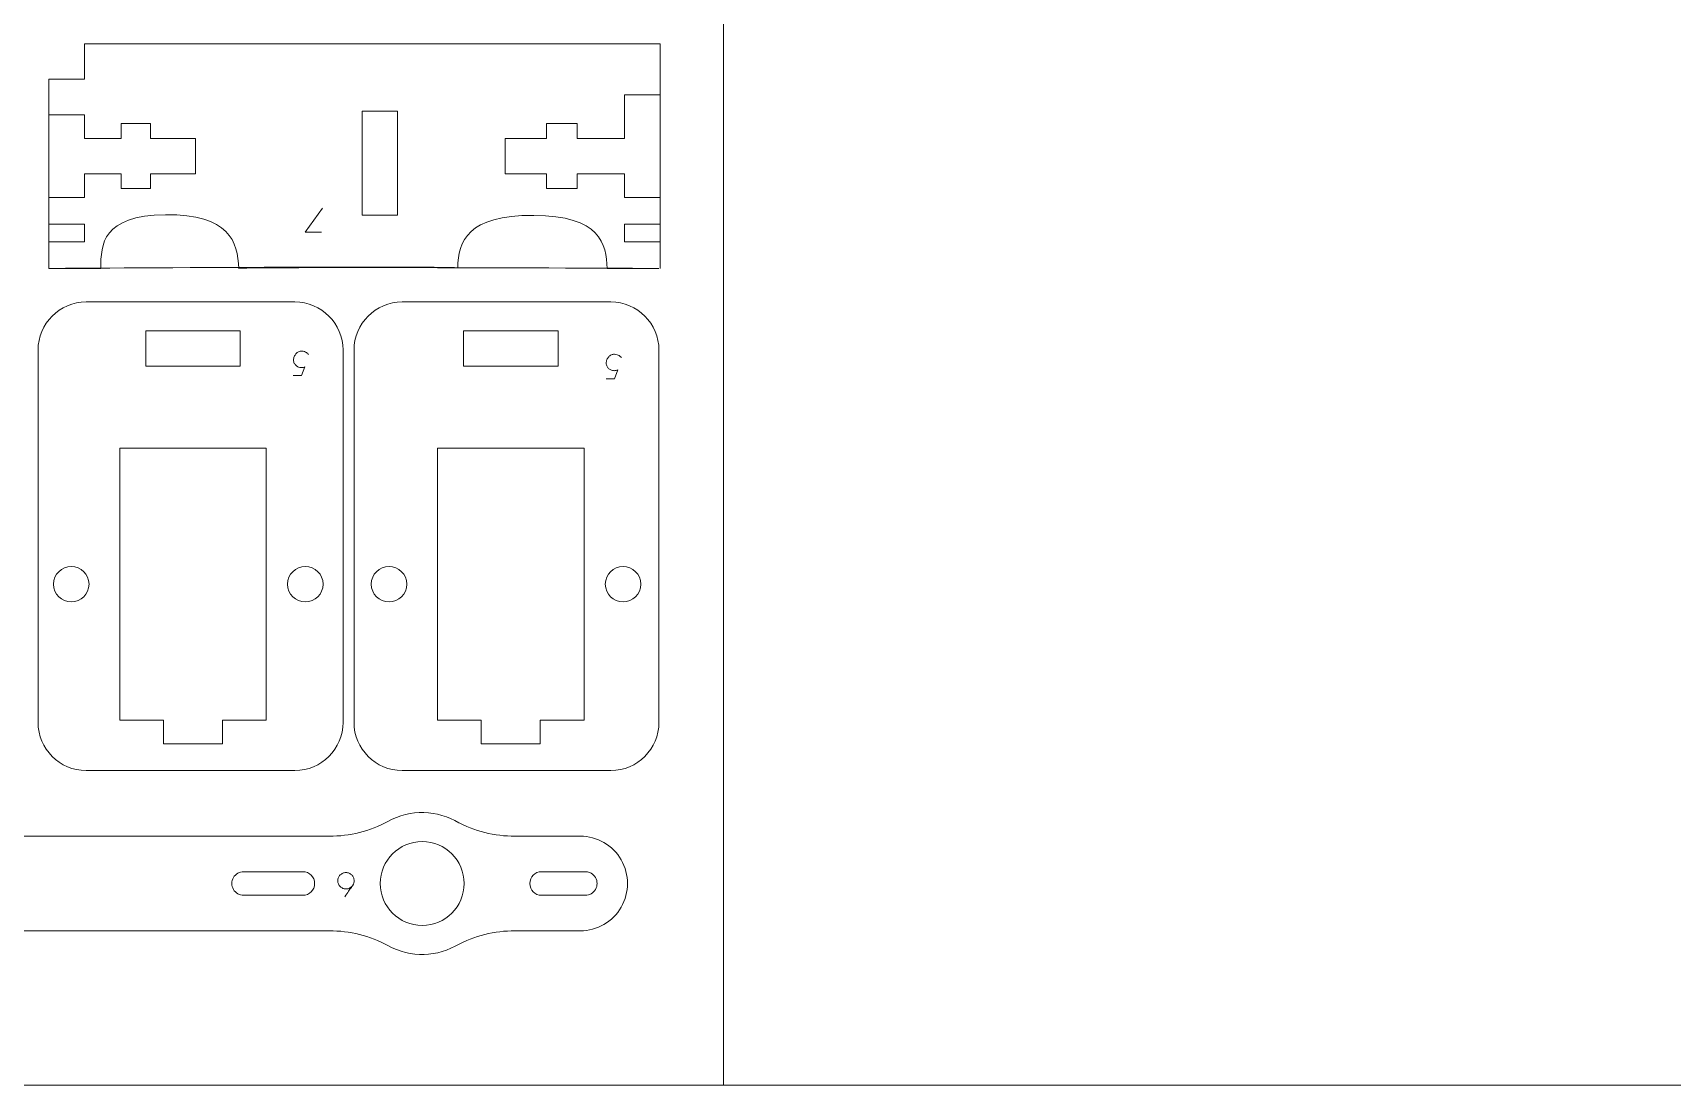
# Model space of a CAD drawing. Header units: millimetres. Extents: x 1 to 3601, y 1 to 1216.
# Drawn here: x 744 to 882.7, y 1.5 to 90.5 of the extents above; entities that cross this region are included whole.
import ezdxf

# ---------------------------------------------------------------- set-up
doc = ezdxf.new("R2010")
doc.units = ezdxf.units.MM
doc.layers.get('0').update_dxf_attribs({"lineweight": 5})
for name, color, linetype, lineweight in [('MARCATGE', 1, 'Continuous', 5), ('NO IMPRES', 5, 'Continuous', 5), ('TALL 1', 4, 'Continuous', 5)]:
    doc.layers.add(name, color=color, linetype=linetype, lineweight=lineweight)

msp = doc.modelspace()

# ---------------------------------------------------------------- linework, layer by layer
msp.add_line((802.47, 1.48), (802.47, 301.48))
for points, knots in [([(745.41, 70.59), (745.41, 70.59), (778.21, 70.81), (779.99, 70.64), (779.99, 70.64), (780.06, 72.89), (780.8, 75.11), (786.42, 75.08), (786.42, 75.08), (792.04, 75.05), (792.6, 72.65), (792.63, 70.59), (792.63, 70.59), (792.63, 70.59), (797.01, 70.59), (797.01, 70.59), (797.01, 70.59), (797.01, 70.59), (763.25, 70.75), (761.47, 70.59), (761.47, 70.59), (761.4, 72.84), (760.66, 75.19), (755.27, 75.13), (755.27, 75.13), (749.89, 75.06), (749.82, 72.65), (749.79, 70.59), (749.79, 70.59), (749.79, 70.59), (745.41, 70.59), (745.41, 70.59), (745.41, 70.59), (745.41, 70.59), (745.41, 86.59), (745.41, 86.59), (745.41, 86.59), (745.41, 86.59), (748.41, 86.59), (748.41, 86.59), (748.41, 86.59), (748.41, 86.59), (748.41, 89.59), (748.41, 89.59), (748.41, 89.59), (748.41, 89.59), (797.11, 89.59), (797.11, 89.59), (797.11, 89.59), (797.11, 89.59), (797.11, 70.59), (797.11, 70.59)], [0, 0, 0, 0, 0.071429, 0.071429, 0.071429, 0.071429, 0.142857, 0.142857, 0.142857, 0.142857, 0.214286, 0.214286, 0.214286, 0.214286, 0.285714, 0.285714, 0.285714, 0.285714, 0.357143, 0.357143, 0.357143, 0.357143, 0.428571, 0.428571, 0.428571, 0.428571, 0.5, 0.5, 0.5, 0.5, 0.571429, 0.571429, 0.571429, 0.571429, 0.642857, 0.642857, 0.642857, 0.642857, 0.714286, 0.714286, 0.714286, 0.714286, 0.785714, 0.785714, 0.785714, 0.785714, 0.857143, 0.857143, 0.857143, 0.857143, 1, 1, 1, 1]), ([(744.49, 32.18), (744.49, 32.18), (744.49, 63.69), (744.49, 63.69), (744.49, 63.69), (744.49, 65.92), (746.32, 67.75), (748.56, 67.75), (748.56, 67.75), (748.56, 67.75), (766.22, 67.75), (766.22, 67.75), (766.22, 67.75), (768.46, 67.75), (770.29, 65.92), (770.29, 63.69), (770.29, 63.69), (770.29, 63.69), (770.29, 32.18), (770.29, 32.18), (770.29, 32.18), (770.29, 29.94), (768.46, 28.11), (766.22, 28.11), (766.22, 28.11), (766.22, 28.11), (748.56, 28.11), (748.56, 28.11), (748.56, 28.11), (746.32, 28.11), (744.49, 29.94), (744.49, 32.18)], [0, 0, 0, 0, 0.111111, 0.111111, 0.111111, 0.111111, 0.222222, 0.222222, 0.222222, 0.222222, 0.333333, 0.333333, 0.333333, 0.333333, 0.444444, 0.444444, 0.444444, 0.444444, 0.555556, 0.555556, 0.555556, 0.555556, 0.666667, 0.666667, 0.666667, 0.666667, 0.777778, 0.777778, 0.777778, 0.777778, 1, 1, 1, 1]), ([(771.22, 32.18), (771.22, 32.18), (771.22, 63.69), (771.22, 63.69), (771.22, 63.69), (771.22, 65.92), (773.05, 67.75), (775.28, 67.75), (775.28, 67.75), (775.28, 67.75), (792.95, 67.75), (792.95, 67.75), (792.95, 67.75), (795.19, 67.75), (797.02, 65.92), (797.02, 63.69), (797.02, 63.69), (797.02, 63.69), (797.02, 32.18), (797.02, 32.18), (797.02, 32.18), (797.02, 29.94), (795.19, 28.11), (792.95, 28.11), (792.95, 28.11), (792.95, 28.11), (775.28, 28.11), (775.28, 28.11), (775.28, 28.11), (773.05, 28.11), (771.22, 29.94), (771.22, 32.18)], [0, 0, 0, 0, 0.111111, 0.111111, 0.111111, 0.111111, 0.222222, 0.222222, 0.222222, 0.222222, 0.333333, 0.333333, 0.333333, 0.333333, 0.444444, 0.444444, 0.444444, 0.444444, 0.555556, 0.555556, 0.555556, 0.555556, 0.666667, 0.666667, 0.666667, 0.666667, 0.777778, 0.777778, 0.777778, 0.777778, 1, 1, 1, 1]), ([(779.89, 13.3), (779.89, 13.3), (780.11, 13.43), (780.11, 13.43), (780.11, 13.43), (778.31, 12.33), (776.01, 12.23), (774.08, 13.3), (774.08, 13.3), (772.6, 14.12), (770.83, 14.55), (769.14, 14.55), (769.14, 14.55), (769.14, 14.55), (741.79, 14.55), (741.79, 14.55), (741.79, 14.55), (740.36, 14.55), (739.04, 15.31), (738.32, 16.55), (738.32, 16.55), (737.61, 17.79), (737.61, 19.31), (738.32, 20.55), (738.32, 20.55), (739.04, 21.79), (740.36, 22.55), (741.79, 22.55), (741.79, 22.55), (741.79, 22.55), (769.14, 22.55), (769.14, 22.55), (769.14, 22.55), (770.83, 22.55), (772.6, 22.98), (774.08, 23.8), (774.08, 23.8), (776, 24.87), (778.29, 24.77), (780.09, 23.69), (780.09, 23.69), (780.09, 23.69), (779.89, 23.8), (779.89, 23.8), (779.89, 23.8), (781.37, 22.98), (783.14, 22.55), (784.83, 22.55), (784.83, 22.55), (784.83, 22.55), (790.36, 22.55), (790.36, 22.55), (790.36, 22.55), (791.79, 22.55), (793.11, 21.79), (793.82, 20.55), (793.82, 20.55), (794.54, 19.31), (794.54, 17.79), (793.82, 16.55), (793.82, 16.55), (793.11, 15.31), (791.79, 14.55), (790.36, 14.55), (790.36, 14.55), (790.36, 14.55), (784.83, 14.55), (784.83, 14.55), (784.83, 14.55), (783.14, 14.55), (781.37, 14.12), (779.89, 13.3)], [0, 0, 0, 0, 0.052632, 0.052632, 0.052632, 0.052632, 0.105263, 0.105263, 0.105263, 0.105263, 0.157895, 0.157895, 0.157895, 0.157895, 0.210526, 0.210526, 0.210526, 0.210526, 0.263158, 0.263158, 0.263158, 0.263158, 0.315789, 0.315789, 0.315789, 0.315789, 0.368421, 0.368421, 0.368421, 0.368421, 0.421053, 0.421053, 0.421053, 0.421053, 0.473684, 0.473684, 0.473684, 0.473684, 0.526316, 0.526316, 0.526316, 0.526316, 0.578947, 0.578947, 0.578947, 0.578947, 0.631579, 0.631579, 0.631579, 0.631579, 0.684211, 0.684211, 0.684211, 0.684211, 0.736842, 0.736842, 0.736842, 0.736842, 0.789474, 0.789474, 0.789474, 0.789474, 0.842105, 0.842105, 0.842105, 0.842105, 0.894737, 0.894737, 0.894737, 0.894737, 1, 1, 1, 1])]:
    msp.add_open_spline(points, degree=3, knots=knots)
at = {"layer": 'MARCATGE'}
for points, knots in [([(767.08, 73.67), (767.08, 73.67), (768.54, 75.7), (768.54, 75.7), (768.54, 75.7), (768.54, 75.7), (767.08, 73.67), (767.08, 73.67), (767.08, 73.67), (767.08, 73.67), (768.46, 73.67), (768.46, 73.67), (768.46, 73.67), (768.46, 73.67), (767.08, 73.67), (767.08, 73.67)], [0, 0, 0, 0, 0.2, 0.2, 0.2, 0.2, 0.4, 0.4, 0.4, 0.4, 0.6, 0.6, 0.6, 0.6, 1, 1, 1, 1]), ([(767.38, 63.32), (767.37, 63.33), (767.34, 63.35), (767.31, 63.38), (767.31, 63.38), (767.28, 63.41), (767.25, 63.44), (767.2, 63.47), (767.2, 63.47), (767.15, 63.51), (767.09, 63.53), (767.02, 63.56), (767.02, 63.56), (766.96, 63.58), (766.88, 63.6), (766.79, 63.6), (766.79, 63.6), (766.7, 63.6), (766.61, 63.58), (766.53, 63.54), (766.53, 63.54), (766.45, 63.5), (766.37, 63.44), (766.31, 63.37), (766.31, 63.37), (766.25, 63.3), (766.2, 63.22), (766.16, 63.13), (766.16, 63.13), (766.12, 63.04), (766.1, 62.94), (766.1, 62.84), (766.1, 62.84), (766.1, 62.73), (766.12, 62.64), (766.17, 62.56), (766.17, 62.56), (766.21, 62.49), (766.27, 62.42), (766.33, 62.37), (766.33, 62.37), (766.39, 62.31), (766.46, 62.27), (766.53, 62.25), (766.53, 62.25), (766.6, 62.22), (766.67, 62.21), (766.72, 62.21), (766.72, 62.21), (766.76, 62.2), (766.79, 62.2), (766.83, 62.2), (766.83, 62.2), (766.86, 62.21), (766.9, 62.21), (766.94, 62.22), (766.94, 62.22), (766.99, 62.23), (767.03, 62.25), (767.07, 62.27), (767.07, 62.27), (767.07, 62.27), (766.79, 61.52), (766.79, 61.52), (766.79, 61.52), (766.79, 61.52), (766.08, 61.52), (766.08, 61.52), (766.08, 61.52), (766.08, 61.52), (766.79, 61.52), (766.79, 61.52), (766.79, 61.52), (766.79, 61.52), (767.07, 62.27), (767.07, 62.27), (767.07, 62.27), (767.03, 62.25), (766.99, 62.23), (766.94, 62.22), (766.94, 62.22), (766.9, 62.21), (766.86, 62.21), (766.83, 62.2), (766.83, 62.2), (766.79, 62.2), (766.76, 62.2), (766.72, 62.21), (766.72, 62.21), (766.67, 62.21), (766.6, 62.22), (766.53, 62.25), (766.53, 62.25), (766.46, 62.27), (766.39, 62.31), (766.33, 62.37), (766.33, 62.37), (766.27, 62.42), (766.21, 62.49), (766.17, 62.56), (766.17, 62.56), (766.12, 62.64), (766.1, 62.73), (766.1, 62.84), (766.1, 62.84), (766.1, 62.94), (766.12, 63.04), (766.16, 63.13), (766.16, 63.13), (766.2, 63.22), (766.25, 63.3), (766.31, 63.37), (766.31, 63.37), (766.37, 63.44), (766.45, 63.5), (766.53, 63.54), (766.53, 63.54), (766.61, 63.58), (766.7, 63.6), (766.79, 63.6), (766.79, 63.6), (766.88, 63.6), (766.96, 63.58), (767.02, 63.56), (767.02, 63.56), (767.09, 63.53), (767.15, 63.51), (767.2, 63.47), (767.2, 63.47), (767.25, 63.44), (767.28, 63.41), (767.31, 63.38), (767.31, 63.38), (767.34, 63.35), (767.37, 63.33), (767.38, 63.32)], [0, 0, 0, 0, 0.028571, 0.028571, 0.028571, 0.028571, 0.057143, 0.057143, 0.057143, 0.057143, 0.085714, 0.085714, 0.085714, 0.085714, 0.114286, 0.114286, 0.114286, 0.114286, 0.142857, 0.142857, 0.142857, 0.142857, 0.171429, 0.171429, 0.171429, 0.171429, 0.2, 0.2, 0.2, 0.2, 0.228571, 0.228571, 0.228571, 0.228571, 0.257143, 0.257143, 0.257143, 0.257143, 0.285714, 0.285714, 0.285714, 0.285714, 0.314286, 0.314286, 0.314286, 0.314286, 0.342857, 0.342857, 0.342857, 0.342857, 0.371429, 0.371429, 0.371429, 0.371429, 0.4, 0.4, 0.4, 0.4, 0.428571, 0.428571, 0.428571, 0.428571, 0.457143, 0.457143, 0.457143, 0.457143, 0.485714, 0.485714, 0.485714, 0.485714, 0.514286, 0.514286, 0.514286, 0.514286, 0.542857, 0.542857, 0.542857, 0.542857, 0.571429, 0.571429, 0.571429, 0.571429, 0.6, 0.6, 0.6, 0.6, 0.628571, 0.628571, 0.628571, 0.628571, 0.657143, 0.657143, 0.657143, 0.657143, 0.685714, 0.685714, 0.685714, 0.685714, 0.714286, 0.714286, 0.714286, 0.714286, 0.742857, 0.742857, 0.742857, 0.742857, 0.771429, 0.771429, 0.771429, 0.771429, 0.8, 0.8, 0.8, 0.8, 0.828571, 0.828571, 0.828571, 0.828571, 0.857143, 0.857143, 0.857143, 0.857143, 0.885714, 0.885714, 0.885714, 0.885714, 0.914286, 0.914286, 0.914286, 0.914286, 0.942857, 0.942857, 0.942857, 0.942857, 1, 1, 1, 1]), ([(793.84, 63.06), (793.82, 63.07), (793.8, 63.09), (793.77, 63.12), (793.77, 63.12), (793.74, 63.15), (793.7, 63.18), (793.66, 63.21), (793.66, 63.21), (793.61, 63.24), (793.55, 63.27), (793.48, 63.29), (793.48, 63.29), (793.41, 63.32), (793.34, 63.33), (793.25, 63.33), (793.25, 63.33), (793.16, 63.33), (793.07, 63.31), (792.99, 63.27), (792.99, 63.27), (792.91, 63.23), (792.83, 63.18), (792.77, 63.11), (792.77, 63.11), (792.7, 63.04), (792.65, 62.96), (792.62, 62.87), (792.62, 62.87), (792.58, 62.77), (792.56, 62.68), (792.56, 62.57), (792.56, 62.57), (792.56, 62.47), (792.58, 62.38), (792.63, 62.3), (792.63, 62.3), (792.67, 62.22), (792.72, 62.15), (792.79, 62.1), (792.79, 62.1), (792.85, 62.05), (792.92, 62.01), (792.99, 61.98), (792.99, 61.98), (793.06, 61.95), (793.13, 61.94), (793.18, 61.94), (793.18, 61.94), (793.21, 61.94), (793.25, 61.93), (793.29, 61.94), (793.29, 61.94), (793.32, 61.94), (793.36, 61.95), (793.4, 61.96), (793.4, 61.96), (793.44, 61.97), (793.49, 61.98), (793.53, 62), (793.53, 62), (793.53, 62), (793.25, 61.25), (793.25, 61.25), (793.25, 61.25), (793.25, 61.25), (792.54, 61.25), (792.54, 61.25), (792.54, 61.25), (792.54, 61.25), (793.25, 61.25), (793.25, 61.25), (793.25, 61.25), (793.25, 61.25), (793.53, 62), (793.53, 62), (793.53, 62), (793.49, 61.98), (793.44, 61.97), (793.4, 61.96), (793.4, 61.96), (793.36, 61.95), (793.32, 61.94), (793.29, 61.94), (793.29, 61.94), (793.25, 61.93), (793.21, 61.94), (793.18, 61.94), (793.18, 61.94), (793.13, 61.94), (793.06, 61.95), (792.99, 61.98), (792.99, 61.98), (792.92, 62.01), (792.85, 62.05), (792.79, 62.1), (792.79, 62.1), (792.72, 62.15), (792.67, 62.22), (792.63, 62.3), (792.63, 62.3), (792.58, 62.38), (792.56, 62.47), (792.56, 62.57), (792.56, 62.57), (792.56, 62.68), (792.58, 62.77), (792.62, 62.87), (792.62, 62.87), (792.65, 62.96), (792.7, 63.04), (792.77, 63.11), (792.77, 63.11), (792.83, 63.18), (792.91, 63.23), (792.99, 63.27), (792.99, 63.27), (793.07, 63.31), (793.16, 63.33), (793.25, 63.33), (793.25, 63.33), (793.34, 63.33), (793.41, 63.32), (793.48, 63.29), (793.48, 63.29), (793.55, 63.27), (793.61, 63.24), (793.66, 63.21), (793.66, 63.21), (793.7, 63.18), (793.74, 63.15), (793.77, 63.12), (793.77, 63.12), (793.8, 63.09), (793.82, 63.07), (793.84, 63.06)], [0, 0, 0, 0, 0.028571, 0.028571, 0.028571, 0.028571, 0.057143, 0.057143, 0.057143, 0.057143, 0.085714, 0.085714, 0.085714, 0.085714, 0.114286, 0.114286, 0.114286, 0.114286, 0.142857, 0.142857, 0.142857, 0.142857, 0.171429, 0.171429, 0.171429, 0.171429, 0.2, 0.2, 0.2, 0.2, 0.228571, 0.228571, 0.228571, 0.228571, 0.257143, 0.257143, 0.257143, 0.257143, 0.285714, 0.285714, 0.285714, 0.285714, 0.314286, 0.314286, 0.314286, 0.314286, 0.342857, 0.342857, 0.342857, 0.342857, 0.371429, 0.371429, 0.371429, 0.371429, 0.4, 0.4, 0.4, 0.4, 0.428571, 0.428571, 0.428571, 0.428571, 0.457143, 0.457143, 0.457143, 0.457143, 0.485714, 0.485714, 0.485714, 0.485714, 0.514286, 0.514286, 0.514286, 0.514286, 0.542857, 0.542857, 0.542857, 0.542857, 0.571429, 0.571429, 0.571429, 0.571429, 0.6, 0.6, 0.6, 0.6, 0.628571, 0.628571, 0.628571, 0.628571, 0.657143, 0.657143, 0.657143, 0.657143, 0.685714, 0.685714, 0.685714, 0.685714, 0.714286, 0.714286, 0.714286, 0.714286, 0.742857, 0.742857, 0.742857, 0.742857, 0.771429, 0.771429, 0.771429, 0.771429, 0.8, 0.8, 0.8, 0.8, 0.828571, 0.828571, 0.828571, 0.828571, 0.857143, 0.857143, 0.857143, 0.857143, 0.885714, 0.885714, 0.885714, 0.885714, 0.914286, 0.914286, 0.914286, 0.914286, 0.942857, 0.942857, 0.942857, 0.942857, 1, 1, 1, 1]), ([(770.43, 17.43), (770.55, 17.6), (770.66, 17.75), (770.76, 17.89), (770.76, 17.89), (770.8, 17.95), (770.84, 18), (770.88, 18.06), (770.88, 18.06), (770.92, 18.12), (770.96, 18.17), (771, 18.22), (771, 18.22), (771.03, 18.27), (771.06, 18.31), (771.09, 18.35), (771.09, 18.35), (771.11, 18.38), (771.13, 18.41), (771.13, 18.42), (771.13, 18.42), (771.2, 18.53), (771.23, 18.65), (771.23, 18.78), (771.23, 18.78), (771.23, 18.88), (771.21, 18.97), (771.18, 19.05), (771.18, 19.05), (771.14, 19.13), (771.09, 19.21), (771.03, 19.27), (771.03, 19.27), (770.97, 19.33), (770.89, 19.38), (770.81, 19.42), (770.81, 19.42), (770.72, 19.46), (770.64, 19.47), (770.54, 19.47), (770.54, 19.47), (770.44, 19.47), (770.35, 19.46), (770.27, 19.42), (770.27, 19.42), (770.18, 19.38), (770.11, 19.33), (770.05, 19.27), (770.05, 19.27), (769.98, 19.21), (769.93, 19.13), (769.9, 19.05), (769.9, 19.05), (769.86, 18.97), (769.84, 18.88), (769.84, 18.78), (769.84, 18.78), (769.84, 18.68), (769.86, 18.59), (769.9, 18.51), (769.9, 18.51), (769.93, 18.43), (769.98, 18.35), (770.05, 18.29), (770.05, 18.29), (770.11, 18.23), (770.18, 18.18), (770.27, 18.14), (770.27, 18.14), (770.35, 18.1), (770.44, 18.09), (770.54, 18.09), (770.54, 18.09), (770.66, 18.09), (770.78, 18.12), (770.88, 18.18), (770.88, 18.18), (770.99, 18.24), (771.07, 18.32), (771.13, 18.42), (771.13, 18.42), (771.07, 18.32), (770.99, 18.24), (770.88, 18.18), (770.88, 18.18), (770.78, 18.12), (770.66, 18.09), (770.54, 18.09), (770.54, 18.09), (770.44, 18.09), (770.35, 18.1), (770.27, 18.14), (770.27, 18.14), (770.18, 18.18), (770.11, 18.23), (770.05, 18.29), (770.05, 18.29), (769.98, 18.35), (769.93, 18.43), (769.9, 18.51), (769.9, 18.51), (769.86, 18.59), (769.84, 18.68), (769.84, 18.78), (769.84, 18.78), (769.84, 18.88), (769.86, 18.97), (769.9, 19.05), (769.9, 19.05), (769.93, 19.13), (769.98, 19.21), (770.05, 19.27), (770.05, 19.27), (770.11, 19.33), (770.18, 19.38), (770.27, 19.42), (770.27, 19.42), (770.35, 19.46), (770.44, 19.47), (770.54, 19.47), (770.54, 19.47), (770.64, 19.47), (770.72, 19.46), (770.81, 19.42), (770.81, 19.42), (770.89, 19.38), (770.97, 19.33), (771.03, 19.27), (771.03, 19.27), (771.09, 19.21), (771.14, 19.13), (771.18, 19.05), (771.18, 19.05), (771.21, 18.97), (771.23, 18.88), (771.23, 18.78), (771.23, 18.78), (771.23, 18.65), (771.2, 18.53), (771.13, 18.42), (771.13, 18.42), (771.13, 18.41), (771.11, 18.38), (771.09, 18.35), (771.09, 18.35), (771.06, 18.31), (771.03, 18.27), (771, 18.22), (771, 18.22), (770.96, 18.17), (770.92, 18.12), (770.88, 18.06), (770.88, 18.06), (770.84, 18), (770.8, 17.95), (770.76, 17.89), (770.76, 17.89), (770.66, 17.75), (770.55, 17.6), (770.43, 17.43)], [0, 0, 0, 0, 0.02439, 0.02439, 0.02439, 0.02439, 0.04878, 0.04878, 0.04878, 0.04878, 0.073171, 0.073171, 0.073171, 0.073171, 0.097561, 0.097561, 0.097561, 0.097561, 0.121951, 0.121951, 0.121951, 0.121951, 0.146341, 0.146341, 0.146341, 0.146341, 0.170732, 0.170732, 0.170732, 0.170732, 0.195122, 0.195122, 0.195122, 0.195122, 0.219512, 0.219512, 0.219512, 0.219512, 0.243902, 0.243902, 0.243902, 0.243902, 0.268293, 0.268293, 0.268293, 0.268293, 0.292683, 0.292683, 0.292683, 0.292683, 0.317073, 0.317073, 0.317073, 0.317073, 0.341463, 0.341463, 0.341463, 0.341463, 0.365854, 0.365854, 0.365854, 0.365854, 0.390244, 0.390244, 0.390244, 0.390244, 0.414634, 0.414634, 0.414634, 0.414634, 0.439024, 0.439024, 0.439024, 0.439024, 0.463415, 0.463415, 0.463415, 0.463415, 0.487805, 0.487805, 0.487805, 0.487805, 0.512195, 0.512195, 0.512195, 0.512195, 0.536585, 0.536585, 0.536585, 0.536585, 0.560976, 0.560976, 0.560976, 0.560976, 0.585366, 0.585366, 0.585366, 0.585366, 0.609756, 0.609756, 0.609756, 0.609756, 0.634146, 0.634146, 0.634146, 0.634146, 0.658537, 0.658537, 0.658537, 0.658537, 0.682927, 0.682927, 0.682927, 0.682927, 0.707317, 0.707317, 0.707317, 0.707317, 0.731707, 0.731707, 0.731707, 0.731707, 0.756098, 0.756098, 0.756098, 0.756098, 0.780488, 0.780488, 0.780488, 0.780488, 0.804878, 0.804878, 0.804878, 0.804878, 0.829268, 0.829268, 0.829268, 0.829268, 0.853659, 0.853659, 0.853659, 0.853659, 0.878049, 0.878049, 0.878049, 0.878049, 0.902439, 0.902439, 0.902439, 0.902439, 0.926829, 0.926829, 0.926829, 0.926829, 0.95122, 0.95122, 0.95122, 0.95122, 1, 1, 1, 1])]:
    msp.add_open_spline(points, degree=3, knots=knots, dxfattribs=at)
at = {"layer": 'NO IMPRES'}
msp.add_lwpolyline([(600.74, 1.48), (600.74, 301.48), (1200.74, 301.48), (1200.74, 1.48)], close=True, dxfattribs=at)
at = {"layer": 'TALL 1'}
for points, knots in [([(797.11, 76.59), (797.11, 76.59), (794.11, 76.59), (794.11, 76.59), (794.11, 76.59), (794.11, 76.59), (794.11, 78.59), (794.11, 78.59), (794.11, 78.59), (794.11, 78.59), (790.11, 78.59), (790.11, 78.59), (790.11, 78.59), (790.11, 78.59), (790.11, 77.34), (790.11, 77.34), (790.11, 77.34), (790.11, 77.34), (790.01, 77.34), (790.01, 77.34), (790.01, 77.34), (790.01, 77.34), (787.51, 77.34), (787.51, 77.34), (787.51, 77.34), (787.51, 77.34), (787.51, 78.59), (787.51, 78.59), (787.51, 78.59), (787.51, 78.59), (784.01, 78.59), (784.01, 78.59), (784.01, 78.59), (784.01, 78.59), (784.01, 81.59), (784.01, 81.59), (784.01, 81.59), (784.01, 81.59), (787.51, 81.59), (787.51, 81.59), (787.51, 81.59), (787.51, 81.59), (787.51, 82.84), (787.51, 82.84), (787.51, 82.84), (787.51, 82.84), (790.01, 82.84), (790.01, 82.84), (790.01, 82.84), (790.01, 82.84), (790.11, 82.84), (790.11, 82.84), (790.11, 82.84), (790.11, 82.84), (790.11, 81.59), (790.11, 81.59), (790.11, 81.59), (790.11, 81.59), (794.11, 81.59), (794.11, 81.59), (794.11, 81.59), (794.11, 81.59), (794.11, 85.29), (794.11, 85.29), (794.11, 85.29), (794.11, 85.29), (797.11, 85.29), (797.11, 85.29)], [0, 0, 0, 0, 0.055556, 0.055556, 0.055556, 0.055556, 0.111111, 0.111111, 0.111111, 0.111111, 0.166667, 0.166667, 0.166667, 0.166667, 0.222222, 0.222222, 0.222222, 0.222222, 0.277778, 0.277778, 0.277778, 0.277778, 0.333333, 0.333333, 0.333333, 0.333333, 0.388889, 0.388889, 0.388889, 0.388889, 0.444444, 0.444444, 0.444444, 0.444444, 0.5, 0.5, 0.5, 0.5, 0.555556, 0.555556, 0.555556, 0.555556, 0.611111, 0.611111, 0.611111, 0.611111, 0.666667, 0.666667, 0.666667, 0.666667, 0.722222, 0.722222, 0.722222, 0.722222, 0.777778, 0.777778, 0.777778, 0.777778, 0.833333, 0.833333, 0.833333, 0.833333, 0.888889, 0.888889, 0.888889, 0.888889, 1, 1, 1, 1]), ([(745.41, 83.59), (745.41, 83.59), (748.41, 83.59), (748.41, 83.59), (748.41, 83.59), (748.41, 83.59), (748.41, 81.59), (748.41, 81.59), (748.41, 81.59), (748.41, 81.59), (751.51, 81.59), (751.51, 81.59), (751.51, 81.59), (751.51, 81.59), (751.51, 82.84), (751.51, 82.84), (751.51, 82.84), (751.51, 82.84), (754.01, 82.84), (754.01, 82.84), (754.01, 82.84), (754.01, 82.84), (754.01, 81.59), (754.01, 81.59), (754.01, 81.59), (754.01, 81.59), (757.81, 81.59), (757.81, 81.59), (757.81, 81.59), (757.81, 81.59), (757.81, 78.59), (757.81, 78.59), (757.81, 78.59), (757.81, 78.59), (754.01, 78.59), (754.01, 78.59), (754.01, 78.59), (754.01, 78.59), (754.01, 77.34), (754.01, 77.34), (754.01, 77.34), (754.01, 77.34), (751.51, 77.34), (751.51, 77.34), (751.51, 77.34), (751.51, 77.34), (751.51, 78.59), (751.51, 78.59), (751.51, 78.59), (751.51, 78.59), (748.41, 78.59), (748.41, 78.59), (748.41, 78.59), (748.41, 78.59), (748.41, 76.59), (748.41, 76.59), (748.41, 76.59), (748.41, 76.59), (745.41, 76.59), (745.41, 76.59)], [0, 0, 0, 0, 0.0625, 0.0625, 0.0625, 0.0625, 0.125, 0.125, 0.125, 0.125, 0.1875, 0.1875, 0.1875, 0.1875, 0.25, 0.25, 0.25, 0.25, 0.3125, 0.3125, 0.3125, 0.3125, 0.375, 0.375, 0.375, 0.375, 0.4375, 0.4375, 0.4375, 0.4375, 0.5, 0.5, 0.5, 0.5, 0.5625, 0.5625, 0.5625, 0.5625, 0.625, 0.625, 0.625, 0.625, 0.6875, 0.6875, 0.6875, 0.6875, 0.75, 0.75, 0.75, 0.75, 0.8125, 0.8125, 0.8125, 0.8125, 0.875, 0.875, 0.875, 0.875, 1, 1, 1, 1]), ([(771.91, 75.09), (771.91, 75.09), (774.91, 75.09), (774.91, 75.09), (774.91, 75.09), (774.91, 75.09), (774.91, 83.89), (774.91, 83.89), (774.91, 83.89), (774.91, 83.89), (771.91, 83.89), (771.91, 83.89), (771.91, 83.89), (771.91, 83.89), (771.91, 75.09), (771.91, 75.09)], [0, 0, 0, 0, 0.2, 0.2, 0.2, 0.2, 0.4, 0.4, 0.4, 0.4, 0.6, 0.6, 0.6, 0.6, 1, 1, 1, 1]), ([(745.41, 72.84), (745.41, 72.84), (745.41, 74.34), (745.41, 74.34), (745.41, 74.34), (745.41, 74.34), (748.41, 74.34), (748.41, 74.34), (748.41, 74.34), (748.41, 74.34), (748.41, 72.84), (748.41, 72.84), (748.41, 72.84), (748.41, 72.84), (745.41, 72.84), (745.41, 72.84)], [0, 0, 0, 0, 0.2, 0.2, 0.2, 0.2, 0.4, 0.4, 0.4, 0.4, 0.6, 0.6, 0.6, 0.6, 1, 1, 1, 1]), ([(794.11, 72.84), (794.11, 72.84), (794.11, 74.34), (794.11, 74.34), (794.11, 74.34), (794.11, 74.34), (797.11, 74.34), (797.11, 74.34), (797.11, 74.34), (797.11, 74.34), (797.11, 72.84), (797.11, 72.84), (797.11, 72.84), (797.11, 72.84), (794.11, 72.84), (794.11, 72.84)], [0, 0, 0, 0, 0.2, 0.2, 0.2, 0.2, 0.4, 0.4, 0.4, 0.4, 0.6, 0.6, 0.6, 0.6, 1, 1, 1, 1]), ([(753.6, 62.31), (753.6, 62.31), (753.6, 65.31), (753.6, 65.31), (753.6, 65.31), (753.6, 65.31), (761.6, 65.31), (761.6, 65.31), (761.6, 65.31), (761.6, 65.31), (761.6, 62.31), (761.6, 62.31), (761.6, 62.31), (761.6, 62.31), (753.6, 62.31), (753.6, 62.31)], [0, 0, 0, 0, 0.2, 0.2, 0.2, 0.2, 0.4, 0.4, 0.4, 0.4, 0.6, 0.6, 0.6, 0.6, 1, 1, 1, 1]), ([(780.48, 62.31), (780.48, 62.31), (780.48, 65.31), (780.48, 65.31), (780.48, 65.31), (780.48, 65.31), (788.48, 65.31), (788.48, 65.31), (788.48, 65.31), (788.48, 65.31), (788.48, 62.31), (788.48, 62.31), (788.48, 62.31), (788.48, 62.31), (780.48, 62.31), (780.48, 62.31)], [0, 0, 0, 0, 0.2, 0.2, 0.2, 0.2, 0.4, 0.4, 0.4, 0.4, 0.6, 0.6, 0.6, 0.6, 1, 1, 1, 1]), ([(751.4, 32.37), (751.4, 32.37), (751.4, 55.37), (751.4, 55.37), (751.4, 55.37), (751.4, 55.37), (763.8, 55.37), (763.8, 55.37), (763.8, 55.37), (763.8, 55.37), (763.8, 32.37), (763.8, 32.37), (763.8, 32.37), (763.8, 32.37), (760.1, 32.37), (760.1, 32.37), (760.1, 32.37), (760.1, 32.37), (760.1, 30.37), (760.1, 30.37), (760.1, 30.37), (760.1, 30.37), (755.1, 30.37), (755.1, 30.37), (755.1, 30.37), (755.1, 30.37), (755.1, 32.37), (755.1, 32.37), (755.1, 32.37), (755.1, 32.37), (751.4, 32.37), (751.4, 32.37)], [0, 0, 0, 0, 0.111111, 0.111111, 0.111111, 0.111111, 0.222222, 0.222222, 0.222222, 0.222222, 0.333333, 0.333333, 0.333333, 0.333333, 0.444444, 0.444444, 0.444444, 0.444444, 0.555556, 0.555556, 0.555556, 0.555556, 0.666667, 0.666667, 0.666667, 0.666667, 0.777778, 0.777778, 0.777778, 0.777778, 1, 1, 1, 1]), ([(778.28, 32.37), (778.28, 32.37), (778.28, 55.37), (778.28, 55.37), (778.28, 55.37), (778.28, 55.37), (790.68, 55.37), (790.68, 55.37), (790.68, 55.37), (790.68, 55.37), (790.68, 32.37), (790.68, 32.37), (790.68, 32.37), (790.68, 32.37), (786.98, 32.37), (786.98, 32.37), (786.98, 32.37), (786.98, 32.37), (786.98, 30.37), (786.98, 30.37), (786.98, 30.37), (786.98, 30.37), (781.98, 30.37), (781.98, 30.37), (781.98, 30.37), (781.98, 30.37), (781.98, 32.37), (781.98, 32.37), (781.98, 32.37), (781.98, 32.37), (778.28, 32.37), (778.28, 32.37)], [0, 0, 0, 0, 0.111111, 0.111111, 0.111111, 0.111111, 0.222222, 0.222222, 0.222222, 0.222222, 0.333333, 0.333333, 0.333333, 0.333333, 0.444444, 0.444444, 0.444444, 0.444444, 0.555556, 0.555556, 0.555556, 0.555556, 0.666667, 0.666667, 0.666667, 0.666667, 0.777778, 0.777778, 0.777778, 0.777778, 1, 1, 1, 1]), ([(747.3, 42.37), (748.13, 42.37), (748.8, 43.04), (748.8, 43.87), (748.8, 43.87), (748.8, 44.7), (748.13, 45.37), (747.3, 45.37), (747.3, 45.37), (746.48, 45.37), (745.8, 44.7), (745.8, 43.87), (745.8, 43.87), (745.8, 43.04), (746.48, 42.37), (747.3, 42.37)], [0, 0, 0, 0, 0.2, 0.2, 0.2, 0.2, 0.4, 0.4, 0.4, 0.4, 0.6, 0.6, 0.6, 0.6, 1, 1, 1, 1]), ([(767.1, 42.37), (767.93, 42.37), (768.6, 43.04), (768.6, 43.87), (768.6, 43.87), (768.6, 44.7), (767.93, 45.37), (767.1, 45.37), (767.1, 45.37), (766.28, 45.37), (765.6, 44.7), (765.6, 43.87), (765.6, 43.87), (765.6, 43.04), (766.28, 42.37), (767.1, 42.37)], [0, 0, 0, 0, 0.2, 0.2, 0.2, 0.2, 0.4, 0.4, 0.4, 0.4, 0.6, 0.6, 0.6, 0.6, 1, 1, 1, 1]), ([(774.18, 42.37), (775.01, 42.37), (775.68, 43.04), (775.68, 43.87), (775.68, 43.87), (775.68, 44.7), (775.01, 45.37), (774.18, 45.37), (774.18, 45.37), (773.36, 45.37), (772.68, 44.7), (772.68, 43.87), (772.68, 43.87), (772.68, 43.04), (773.36, 42.37), (774.18, 42.37)], [0, 0, 0, 0, 0.2, 0.2, 0.2, 0.2, 0.4, 0.4, 0.4, 0.4, 0.6, 0.6, 0.6, 0.6, 1, 1, 1, 1]), ([(793.98, 42.37), (794.81, 42.37), (795.48, 43.04), (795.48, 43.87), (795.48, 43.87), (795.48, 44.7), (794.81, 45.37), (793.98, 45.37), (793.98, 45.37), (793.16, 45.37), (792.48, 44.7), (792.48, 43.87), (792.48, 43.87), (792.48, 43.04), (793.16, 42.37), (793.98, 42.37)], [0, 0, 0, 0, 0.2, 0.2, 0.2, 0.2, 0.4, 0.4, 0.4, 0.4, 0.6, 0.6, 0.6, 0.6, 1, 1, 1, 1]), ([(780.54, 18.55), (780.54, 20.51), (778.95, 22.1), (776.99, 22.1), (776.99, 22.1), (775.03, 22.1), (773.44, 20.51), (773.44, 18.55), (773.44, 18.55), (773.44, 16.59), (775.03, 15), (776.99, 15), (776.99, 15), (778.95, 15), (780.54, 16.59), (780.54, 18.55)], [0, 0, 0, 0, 0.2, 0.2, 0.2, 0.2, 0.4, 0.4, 0.4, 0.4, 0.6, 0.6, 0.6, 0.6, 1, 1, 1, 1]), ([(766.89, 19.55), (766.89, 19.55), (761.89, 19.55), (761.89, 19.55), (761.89, 19.55), (761.53, 19.55), (761.2, 19.36), (761.02, 19.05), (761.02, 19.05), (760.84, 18.74), (760.84, 18.36), (761.02, 18.05), (761.02, 18.05), (761.2, 17.74), (761.53, 17.55), (761.89, 17.55), (761.89, 17.55), (761.89, 17.55), (766.89, 17.55), (766.89, 17.55), (766.89, 17.55), (767.44, 17.55), (767.89, 18), (767.89, 18.55), (767.89, 18.55), (767.89, 19.1), (767.44, 19.55), (766.89, 19.55)], [0, 0, 0, 0, 0.125, 0.125, 0.125, 0.125, 0.25, 0.25, 0.25, 0.25, 0.375, 0.375, 0.375, 0.375, 0.5, 0.5, 0.5, 0.5, 0.625, 0.625, 0.625, 0.625, 0.75, 0.75, 0.75, 0.75, 1, 1, 1, 1]), ([(790.97, 19.55), (790.97, 19.55), (790.79, 19.55), (790.79, 19.55), (790.79, 19.55), (791.14, 19.55), (791.47, 19.36), (791.65, 19.05), (791.65, 19.05), (791.83, 18.74), (791.83, 18.36), (791.65, 18.05), (791.65, 18.05), (791.47, 17.74), (791.14, 17.55), (790.79, 17.55), (790.79, 17.55), (790.79, 17.55), (787.09, 17.55), (787.09, 17.55), (787.09, 17.55), (786.53, 17.55), (786.09, 18), (786.09, 18.55), (786.09, 18.55), (786.09, 19.1), (786.53, 19.55), (787.09, 19.55), (787.09, 19.55), (787.09, 19.55), (790.97, 19.55), (790.97, 19.55)], [0, 0, 0, 0, 0.111111, 0.111111, 0.111111, 0.111111, 0.222222, 0.222222, 0.222222, 0.222222, 0.333333, 0.333333, 0.333333, 0.333333, 0.444444, 0.444444, 0.444444, 0.444444, 0.555556, 0.555556, 0.555556, 0.555556, 0.666667, 0.666667, 0.666667, 0.666667, 0.777778, 0.777778, 0.777778, 0.777778, 1, 1, 1, 1])]:
    msp.add_open_spline(points, degree=3, knots=knots, dxfattribs=at)

doc.saveas('drawing.dxf')
